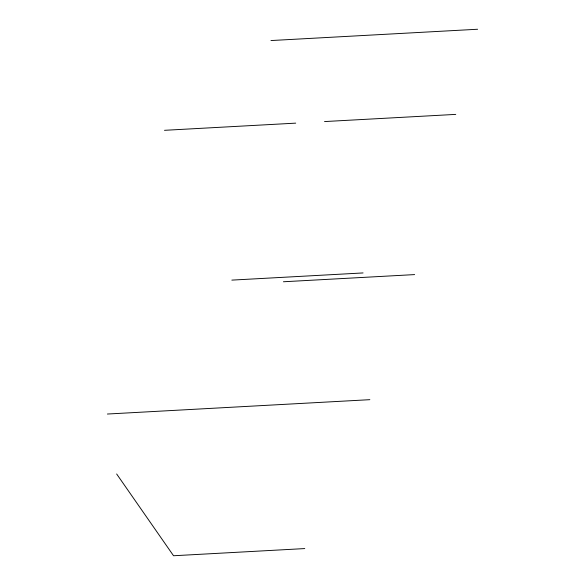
<?xml version="1.0" encoding="UTF-8"?>
<svg xmlns="http://www.w3.org/2000/svg" width="585" height="585" viewBox="0 0 585 585"><rect width="100%" height="100%" fill="white"/><g stroke="black" fill="none" stroke-linecap="round" stroke-linejoin="round"><path stroke-width="0.88" d="M270.957 40.548L477.601 29.25M164.487 130.316L295.71 123.142M324.529 121.563L455.752 114.389M231.843 280.113L363.066 272.939M283.418 281.765L414.633 274.592M107.399 414.034L369.844 399.679M304.763 548.576L173.54 555.75L116.656 473.974"/></g></svg>
